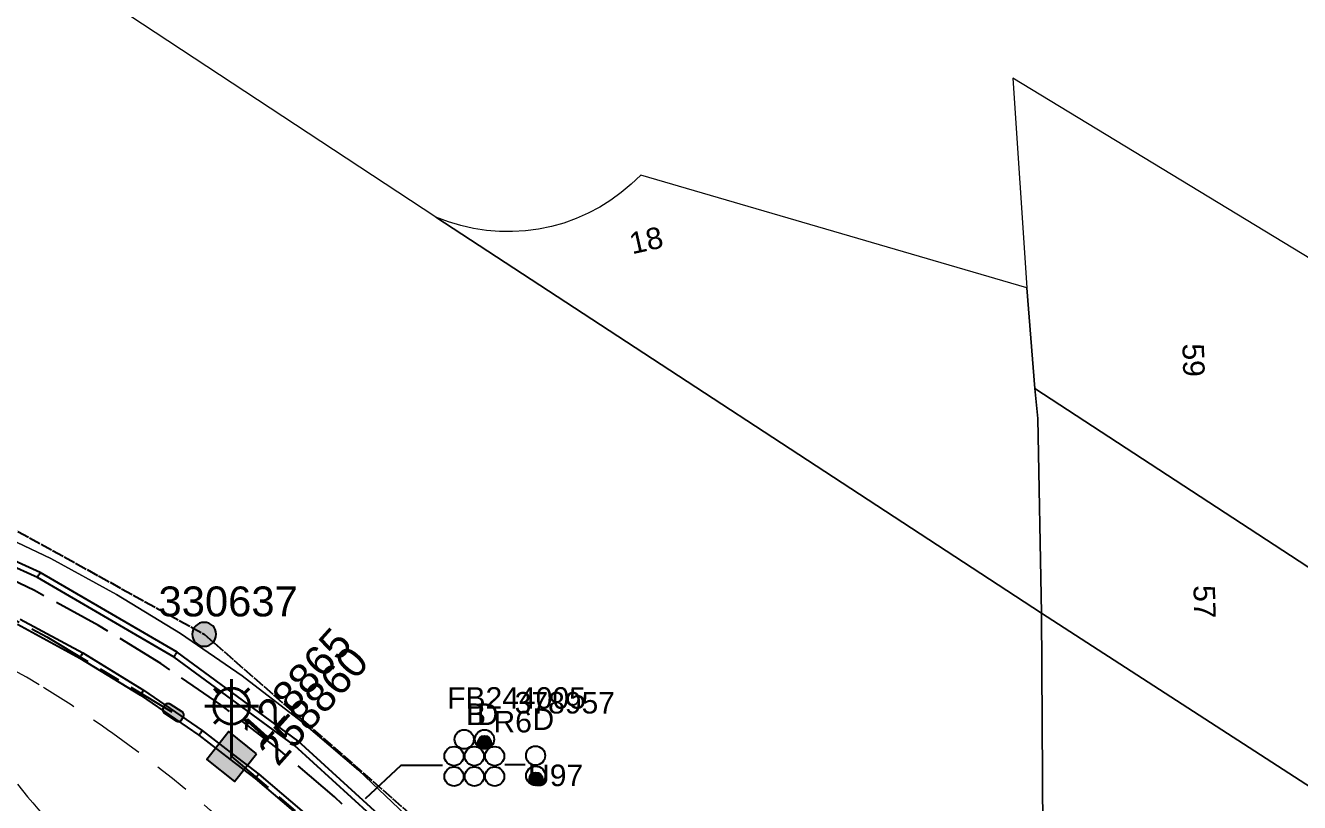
# Model space of a CAD drawing. Header units: metres. Extents: x 314728 to 315901, y 6265229 to 6266735.
# Drawn here: x 315415.1 to 315521.6, y 6266156.9 to 6266221.9 of the extents above; entities that cross this region are included whole.
import ezdxf
from ezdxf.enums import TextEntityAlignment as Align

# ---------------------------------------------------------------- set-up
doc = ezdxf.new("R2010")
doc.units = ezdxf.units.M
for name, pattern in [('Cable Exist OH', [1, 1, 0]), ('Cable Exist UG', [8.2, 4, -1.2, 1.8, -1.2]), ('Dash', [5, 3, -2])]:
    doc.linetypes.add(name, pattern=pattern)
doc.layers.get('0').update_dxf_attribs({"color": 6})
for name, color, linetype, lineweight in [('Cadastre Developer_SP_EXT', 250, 'Continuous', 5), ('Cadastre Land Parcels_SP_EXT', 250, 'Continuous', 5), ('Cadastre Roads_SP_EXT', 250, 'Continuous', 5)]:
    doc.layers.add(name, color=color, linetype=linetype, lineweight=lineweight)
for name, color, linetype in [('Duct_SP_EXT', 7, 'Continuous'), ('Equip_SL_EXT', 7, 'Continuous'), ('Equip_SP_SL_EXT', 7, 'Continuous'), ('Mains_HV_EXT', 7, 'Continuous'), ('Mains_SL_EXT', 7, 'Continuous'), ('SupportsOH_SP_TR_HV_LV_SL_EXT', 7, 'Continuous'), ('SupportsUG_SP_LV_SL_EXT', 7, 'Continuous')]:
    doc.layers.add(name, color=color, linetype=linetype)
doc.styles.add('COLUMN_LABEL', font='arial.ttf')
doc.styles.add('iecARIAL', font='arial.ttf', dxfattribs={"height": 2})
doc.styles.add('POLE_LABEL', font='arial.ttf')
doc.styles.get("Standard").update_dxf_attribs({"font": 'arial.ttf'})

# ---------------------------------------------------------------- blocks, each defined once
blk = doc.blocks.new('COLUMN_EXT')
blk.add_hatch(color=256).paths.add_polyline_path([(-1.49, 1.48), (-1.49, -1.49), (1.48, -1.49), (1.48, 1.48)])
blk.add_lwpolyline([(-1.49, -1.49), (1.48, -1.49), (1.48, 1.48), (-1.49, 1.48)], close=True)
for tag, height, style, flags, p in [('ASSET_NUM', 2.5, 'COLUMN_LABEL', 8, (2, 2)), ('STRUCTURE_PLANT_NUMBER', 0.2, 'POLE_LABEL', 9, (1.81, 0.03)), ('STREET_CODE', 0.2, 'COLUMN_LABEL', 9, (1.81, -0.2))]:
    blk.add_attdef(tag, text='', height=height, dxfattribs=dict(style=style, flags=flags)).set_placement(p, align=Align.MIDDLE_LEFT)
at = {"flags": 9}
for tag, p in [('COLUMN_TYPE', (1.81, -0.4)), ('OWNED_BY', (1.81, -0.6)), ('STATE', (1.81, -0.8)), ('USAGE', (1.81, -1)), ('STREETNAME', (1.81, -1.6)), ('SUBURB', (1.81, -1.8)), ('LEGEND', (1.81, -1.2)), ('LOCATION', (1.81, -1.4)), ('NOTES', (1.81, -2))]:
    blk.add_attdef(tag, text='', height=0.2, dxfattribs=at).set_placement(p, align=Align.MIDDLE_LEFT)
at = {"flags": 1}
blk.add_attdef('Z', (1.81, -2.35), '', height=0.2, dxfattribs=at)
blk = doc.blocks.new('DUCT_EXT')
blk.add_circle((0, 0.8), 0.8)
at = {"flags": 1}
blk.add_attdef('Z', (0, 0), '', height=0.2, dxfattribs=at)
at = {"flags": 9}
for tag, p in [('DUCT_CODE', (0, 0)), ('XSECT_TYPE', (0, -0.2)), ('STATE', (0, -0.6)), ('FB_REFERENCE', (0, -0.4)), ('NOTES', (0, -0.8))]:
    blk.add_attdef(tag, text='', height=0.2, dxfattribs=at).set_placement(p, align=Align.MIDDLE_LEFT)
blk = doc.blocks.new('SL_LANTERN_EXT')
at = {"lineweight": 40}
for p, q in [((0, 1.97), (0, 6.47)), ((-1.46, 5.68), (-1.06, 5.28)), ((1.46, 5.68), (1.06, 5.28)), ((-2.25, 4.22), (2.25, 4.22)), ((-1.46, 2.76), (-1.06, 3.16)), ((0, 0), (0, 2.72)), ((1.46, 2.76), (1.06, 3.16))]:
    blk.add_line(p, q, dxfattribs=at)
blk.add_circle((0, 4.22), 1.5, dxfattribs=at)
at = {"style": 'iecARIAL', "flags": 8}
blk.add_attdef('ASSET_NUM', (1.5, 1.5), '', height=2.5, dxfattribs=at)
for tag, p, height, flags in [('CONSTRUCTED_VOLTAGE', (0.98, -0.65), 0.2, 9), ('CONTROL_TYPE', (0.98, -0.85), 0.2, 9), ('LANTERN_PURPOSE', (0.98, -1.05), 0.2, 9), ('LANTERN_TYPE', (0.98, -1.25), 0.2, 9), ('LNUMBER', (2.18, -3.25), 2.5, 8), ('OPERATING_VOLTAGE', (0.98, -1.65), 0.2, 9), ('ORIENTATION', (0.98, -1.85), 0.2, 9), ('OWNED_BY', (0.98, -2.05), 0.2, 9), ('STATE', (0.98, -2.25), 0.2, 9), ('NO_PHASES', (0.98, -1.45), 0.2, 9), ('USAGE', (0.98, -2.45), 0.2, 9), ('CEXIST', (0.98, -2.65), 0.2, 9), ('CNEW', (0.98, -2.85), 0.2, 9), ('CNUMBER', (0.98, -3.05), 0.2, 9), ('CREMOVE', (0.98, -3.25), 0.2, 9), ('CREPLACE', (0.98, -3.45), 0.2, 9), ('LKINGHEIGHT', (0.98, -3.65), 0.2, 9), ('LBRACKET', (0.98, -3.85), 0.2, 9), ('LBRACKETVOCAB', (0.98, -4.05), 0.2, 9), ('LCATEGORY', (0.98, -4.25), 0.2, 9), ('LCHARGE1', (0.98, -4.45), 0.2, 9), ('LCHARGE1PERCENT', (0.98, -4.65), 0.2, 9), ('LCHARGE2', (0.98, -4.85), 0.2, 9), ('LCHARGE2PERCENT', (0.98, -5.05), 0.2, 9), ('LCHARGE3', (0.98, -5.25), 0.2, 9), ('LCHARGE3PERCENT', (0.98, -5.45), 0.2, 9), ('LEXIST', (0.98, -5.65), 0.2, 9), ('LLAMP', (0.98, -5.85), 0.2, 9), ('LLAMPVOCAB', (0.98, -6.05), 0.2, 9), ('LMAST', (0.98, -6.25), 0.2, 9), ('LMASTVOCAB', (0.98, -6.45), 0.2, 9), ('LNEW', (0.98, -6.65), 0.2, 9), ('LANTNUMBER', (0.98, -6.85), 0.2, 9), ('LOUTREACH', (0.98, -7.25), 0.2, 9), ('LOUTREACHVOCAB', (0.98, -7.45), 0.2, 9), ('LRATECODE', (0.98, -7.65), 0.2, 9), ('LREMOVE', (0.98, -7.85), 0.2, 9), ('LREPLACE', (0.98, -8.05), 0.2, 9), ('LTYPE', (0.98, -8.25), 0.2, 9), ('LTYPEVOCAB', (0.98, -8.45), 0.2, 9), ('LEGEND', (0.98, -8.65), 0.2, 9), ('STREETNAME', (0.98, -9.25), 0.2, 9), ('SUBURB', (0.98, -9.45), 0.2, 1), ('LOCATION', (0.98, -8.85), 0.2, 9), ('NOTES', (0.98, -9.05), 0.2, 9)]:
    blk.add_attdef(tag, p, '', height=height, dxfattribs=dict(flags=flags))
blk = doc.blocks.new('POLE_EXT')
blk.add_hatch(color=256).paths.add_polyline_path([(-1, 0, 1), (1, 0, 1)])
blk.add_lwpolyline([(-1, 0, 1), (1, 0, 1)], format="xyb", close=True)
for tag, height, flags, p in [('pNumber', 2.5, 8, (-17.84, 2.07)), ('OWNED_BY', 0.2, 9, (1.35, -0.4)), ('SPECIAL_USE', 0.2, 9, (1.35, -0.8)), ('STATE', 0.2, 9, (1.35, -1)), ('PARENT', 0.2, 9, (1.35, -0.6)), ('cLV', 0.2, 9, (1.35, -1.4)), ('hDepth', 0.2, 9, (1.35, -1.6)), ('hDia', 0.2, 9, (1.35, -1.8)), ('cHV', 0.2, 9, (1.35, -2)), ('USAGE', 0.2, 9, (1.35, -1.2)), ('LBRACKET', 0.2, 9, (1.35, -2.2)), ('LExisting', 0.2, 9, (1.35, -2.4)), ('LANTNUMBER', 0.2, 9, (1.35, -2.6)), ('LOther', 0.2, 9, (1.35, -2.8)), ('LRemove', 0.2, 9, (1.35, -3)), ('LEGEND', 0.2, 9, (1.35, -3.2)), ('cLinedev', 0.2, 9, (1.35, -3.4)), ('pExisting', 0.2, 9, (1.35, -3.8)), ('LOCATION', 0.2, 9, (1.35, -3.6)), ('PFNUMBER', 0.2, 9, (1.35, -4)), ('NEWPFNUMBER', 0.2, 9, (1.35, -4.2)), ('pFooting', 0.2, 9, (1.35, -4.4)), ('pNew', 0.2, 9, (1.35, -4.6)), ('pRelocate', 0.2, 9, (1.35, -5)), ('pRemove', 0.2, 9, (1.35, -5.2)), ('pReplace', 0.2, 9, (1.35, -5.4)), ('pStay', 0.2, 9, (1.35, -5.6)), ('pType', 0.2, 9, (1.35, -5.8)), ('cspan', 0.2, 9, (1.35, -6)), ('STREETNAME', 0.2, 9, (1.35, -6.2)), ('SUBURB', 0.2, 9, (1.35, -6.4)), ('OPERATED_BY', 0.2, 9, (1.36, -7.01)), ('NOTES', 0.2, 9, (1.35, -6.6)), ('MAINTAINED_BY', 0.2, 9, (1.36, -6.81))]:
    blk.add_attdef(tag, text='', height=height, dxfattribs=dict(flags=flags)).set_placement(p, align=Align.MIDDLE_LEFT)
at = {"style": 'POLE_LABEL'}
for tag, height, flags, p in [('ASSET_NUM', 2.5, 8, (2, 2)), ('STRUCTURE_PLANT_NUMBER', 0.2, 9, (1.35, 0.03)), ('STREET_CODE', 0.2, 9, (1.35, -0.2))]:
    blk.add_attdef(tag, text='', height=height, dxfattribs=dict(at, flags=flags)).set_placement(p, align=Align.MIDDLE_LEFT)
at = {"flags": 1}
blk.add_attdef('Z', (1.35, -7.33), '', height=0.2, dxfattribs=at)
blk = doc.blocks.new('SL_STJ_EXT')
h = blk.add_hatch(color=256)
edge = h.paths.add_edge_path()
edge.add_ellipse((-0.59, 0.13), major_axis=(0.226, 0.226), ratio=1, start_angle=45, end_angle=135)
edge.add_line((-0.91, 0.13), (-0.91, -0.13))
edge.add_ellipse((-0.59, -0.13), major_axis=(0.226, 0.226), ratio=1, start_angle=135, end_angle=225)
edge.add_line((-0.59, -0.45), (0.59, -0.45))
edge.add_ellipse((0.59, -0.13), major_axis=(-0.226, 0.226), ratio=1, start_angle=135, end_angle=225)
edge.add_line((0.91, -0.13), (0.91, 0.13))
edge.add_ellipse((0.59, 0.13), major_axis=(-0.226, 0.226), ratio=1, start_angle=225, end_angle=315)
edge.add_line((0.59, 0.45), (-0.59, 0.45))
blk.add_lwpolyline([(-0.91, 0.13), (-0.91, -0.13, 0.414214), (-0.59, -0.45), (0.59, -0.45, 0.414214), (0.91, -0.13), (0.91, 0.13, 0.414214), (0.59, 0.45), (-0.59, 0.45, 0.414214)], format="xyb", close=True)
at = {"flags": 1}
blk.add_attdef('Z', (0, 0), '', height=0.2, dxfattribs=at)
at = {"flags": 9}
for tag, p in [('ORIENTATION', (0, 0)), ('USAGE', (0, -0.2)), ('LEGEND', (0, -0.4)), ('NOTES', (0, -0.6))]:
    blk.add_attdef(tag, text='', height=0.2, dxfattribs=at).set_placement(p, align=Align.MIDDLE_LEFT)
blk = doc.blocks.new('CABLE_LARGE_EXT')
h = blk.add_hatch(color=256)
edge = h.paths.add_edge_path()
edge.add_arc((0, 0.55), 0.55, 0, 360)
blk.add_circle((0, 0.55), 0.55)
at = {"flags": 1}
blk.add_attdef('Z', (0, 0), '', height=0.2, dxfattribs=at)
at = {"flags": 9}
for tag, p in [('COND_CODE', (0, 0)), ('STATE', (0, -0.4)), ('XSECT_SIZE', (0, -0.6)), ('FB_REFERENCE', (0, -0.2)), ('NOTES', (0, -0.8))]:
    blk.add_attdef(tag, text='', height=0.2, dxfattribs=at).set_placement(p, align=Align.MIDDLE_LEFT)

msp = doc.modelspace()

# ---------------------------------------------------------------- linework, layer by layer
at = {"layer": 'Cadastre Developer_SP_EXT', "linetype": 'Dash'}
for points in [[(315416.25, 6266166.75, 0.064304), (315398.17, 6266174.46)], [(315423.25, 6266162.06, 0.019246), (315416.25, 6266166.75)], [(315435.92, 6266151.29, 0.037971), (315423.25, 6266162.06)], [(315414.42, 6266158.44, 0.054117), (315421.96, 6266150.72)]]:
    msp.add_lwpolyline(points, format="xyb", dxfattribs=at)
at = {"layer": 'Cadastre Land Parcels_SP_EXT', "linetype": 'Continuous'}
for points in [[(315533.3, 6266133.32), (315500.17, 6266154.47), (315500.08, 6266172.73), (315449.42, 6266205.82), (315391.86, 6266243.69)], [(315411.57, 6266179.98), (315417.22, 6266177.29), (315422.72, 6266174.3), (315428.06, 6266171.03), (315433.22, 6266167.49), (315438.18, 6266163.68), (315442.94, 6266159.61), (315447.48, 6266155.3), (315451.79, 6266150.76), (315455.86, 6266146), (315459.67, 6266141.04), (315463.22, 6266135.88), (315466.49, 6266130.54), (315469.48, 6266125.04), (315470.75, 6266122.46), (315472.6, 6266117.79), (315498.16, 6266101.18), (315535.74, 6266076.83)]]:
    msp.add_lwpolyline(points, dxfattribs=at)
for points in [[(315531.23, 6266197.08), (315497.67, 6266217.45), (315498.83, 6266199.93), (315499.51, 6266191.51), (315532, 6266170.3), (315531.23, 6266197.08)], [(315498.83, 6266199.93), (315466.55, 6266209.34), (315465.76, 6266208.58), (315464.93, 6266207.88), (315464.05, 6266207.24), (315463.12, 6266206.66), (315462.16, 6266206.15), (315461.16, 6266205.71), (315460.13, 6266205.34), (315459.08, 6266205.05), (315458.01, 6266204.83), (315456.93, 6266204.68), (315455.84, 6266204.62), (315454.75, 6266204.63), (315453.66, 6266204.71), (315452.58, 6266204.88), (315451.52, 6266205.12), (315450.47, 6266205.43), (315449.42, 6266205.82), (315500.08, 6266172.73), (315499.75, 6266188.99), (315499.51, 6266191.51), (315498.83, 6266199.93)], [(315532, 6266170.3), (315499.51, 6266191.51), (315499.75, 6266188.99), (315500.08, 6266172.73), (315532.51, 6266151.74), (315532, 6266170.3)], [(315532.51, 6266151.74), (315500.08, 6266172.73), (315500.17, 6266154.47), (315533.3, 6266133.32), (315532.51, 6266151.74)]]:
    msp.add_lwpolyline(points, close=True, dxfattribs=at)
at = {"layer": 'Cadastre Roads_SP_EXT', "linetype": 'Continuous'}
msp.add_lwpolyline([(315506.14, 6266039.17), (315493.55, 6266061.43), (315489.12, 6266069.61), (315469.38, 6266112.87), (315472.6, 6266117.79), (315470.75, 6266122.46), (315469.48, 6266125.04), (315466.49, 6266130.54), (315463.22, 6266135.88), (315459.67, 6266141.04), (315455.86, 6266146), (315451.79, 6266150.76), (315447.48, 6266155.3), (315442.94, 6266159.61), (315438.18, 6266163.68), (315433.22, 6266167.49), (315433.22, 6266167.49), (315428.06, 6266171.03), (315422.72, 6266174.3), (315417.22, 6266177.29), (315411.57, 6266179.98)], dxfattribs=at)
at = {"layer": 'Duct_SP_EXT'}
for p, q in [((315416.11, 6266175.71), (315400.5, 6266182.68)), ((315416.33, 6266176.14), (315400.66, 6266183.14)), ((315416.33, 6266176.14), (315416.22, 6266175.92)), ((315427.79, 6266169.46), (315416.33, 6266176.14)), ((315416.11, 6266175.71), (315416.22, 6266175.92)), ((315427.53, 6266169.06), (315416.11, 6266175.71)), ((315414.43, 6266171.81), (315419.65, 6266168.98)), ((315414.65, 6266172.24), (315419.89, 6266169.4)), ((315419.65, 6266168.98), (315419.77, 6266169.19)), ((315419.65, 6266168.98), (315424.71, 6266165.88)), ((315419.89, 6266169.4), (315419.77, 6266169.19)), ((315419.89, 6266169.4), (315424.97, 6266166.28)), ((315427.53, 6266169.06), (315427.66, 6266169.26)), ((315437.59, 6266161.67), (315427.53, 6266169.06)), ((315427.79, 6266169.46), (315427.66, 6266169.26)), ((315437.89, 6266162.05), (315427.79, 6266169.46)), ((315424.71, 6266165.88), (315424.84, 6266166.08)), ((315424.71, 6266165.88), (315429.61, 6266162.52)), ((315424.97, 6266166.28), (315424.84, 6266166.08)), ((315424.97, 6266166.28), (315429.89, 6266162.91)), ((315429.61, 6266162.52), (315429.75, 6266162.71)), ((315429.61, 6266162.52), (315432.19, 6266160.53)), ((315429.89, 6266162.91), (315429.75, 6266162.71)), ((315429.89, 6266162.91), (315432.48, 6266160.92)), ((315437.59, 6266161.67), (315437.74, 6266161.86)), ((315447.25, 6266152.87), (315437.59, 6266161.67)), ((315437.89, 6266162.05), (315437.74, 6266161.86)), ((315447.6, 6266153.2), (315437.89, 6266162.05)), ((315432.19, 6266160.53), (315432.33, 6266160.73)), ((315432.19, 6266160.53), (315432.33, 6266160.73)), ((315432.19, 6266160.53), (315434.32, 6266158.9)), ((315432.48, 6266160.92), (315432.33, 6266160.73)), ((315432.48, 6266160.92), (315432.33, 6266160.73)), ((315432.48, 6266160.92), (315434.62, 6266159.27)), ((315434.32, 6266158.9), (315434.47, 6266159.09)), ((315434.62, 6266159.27), (315434.47, 6266159.09)), ((315434.62, 6266159.27), (315439.16, 6266155.4)), ((315434.32, 6266158.9), (315438.83, 6266155.05))]:
    msp.add_line(p, q, dxfattribs=at)
for points in [[(315449.97, 6266159.99), (315446.48, 6266159.99), (315443.51, 6266157.2)], [(315456.9, 6266160.04), (315455.19, 6266160.04)]]:
    msp.add_lwpolyline(points, dxfattribs=at)
at = {"layer": 'Mains_HV_EXT', "linetype": 'Cable Exist OH'}
msp.add_lwpolyline([(315401.86, 6266351.64), (315388.82, 6266259.59), (315369.99, 6266223.69), (315402.92, 6266185.94), (315430.05, 6266170.96), (315453.58, 6266150.45)], dxfattribs=at)
at = {"layer": 'Mains_HV_EXT', "linetype": 'Cable Exist UG'}
msp.add_lwpolyline([(315503.48, 6266037.79), (315490.93, 6266059.98), (315486.43, 6266068.27), (315467.44, 6266109.9), (315465.96, 6266113.13), (315469.24, 6266118.13), (315468.01, 6266121.24), (315466.81, 6266123.66), (315463.89, 6266129.04), (315460.7, 6266134.25), (315457.24, 6266139.28), (315453.53, 6266144.11), (315449.56, 6266148.76), (315445.36, 6266153.18), (315440.94, 6266157.38), (315436.29, 6266161.34), (315431.45, 6266165.06), (315426.42, 6266168.51), (315421.22, 6266171.7), (315415.85, 6266174.61), (315410.35, 6266177.24)], dxfattribs=at)
at = {"layer": 'Mains_SL_EXT', "linetype": 'Cable Exist UG'}
for points in [[(315411.05, 6266173.86), (315416.88, 6266170.74), (315427.46, 6266164.42)], [(315432.34, 6266160.74), (315440.07, 6266154.15), (315445.63, 6266148.59), (315450.72, 6266142.8), (315455.51, 6266136.44), (315457.44, 6266133.6), (315460.72, 6266128.32), (315463.36, 6266123.53), (315466.25, 6266117.18)]]:
    msp.add_lwpolyline(points, dxfattribs=at)

# ---------------------------------------------------------------- block references
at = {"layer": 'Duct_SP_EXT'}
for name, p in [('DUCT_EXT', (315451.79, 6266161.38)), ('DUCT_EXT', (315453.49, 6266161.38)), ('CABLE_LARGE_EXT', (315453.49, 6266161.38)), ('DUCT_EXT', (315450.94, 6266159.98)), ('DUCT_EXT', (315452.64, 6266159.98)), ('DUCT_EXT', (315454.34, 6266159.98)), ('DUCT_EXT', (315457.76, 6266160.02)), ('DUCT_EXT', (315450.94, 6266158.28)), ('DUCT_EXT', (315452.64, 6266158.28)), ('DUCT_EXT', (315454.34, 6266158.28)), ('DUCT_EXT', (315457.77, 6266158.34)), ('CABLE_LARGE_EXT', (315457.79, 6266158.32))]:
    msp.add_blockref(name, p, dxfattribs=at)
at = {"layer": 'Equip_SL_EXT', "rotation": 327.3104479579279}
msp.add_blockref('SL_STJ_EXT', (315427.46, 6266164.42), dxfattribs=at)
at = {"layer": 'Equip_SP_SL_EXT'}
ref = msp.add_blockref('SL_LANTERN_EXT', (315432.34, 6266160.74), dxfattribs=at)
ref.add_attrib('ASSET_NUM', '128865', dxfattribs={"layer": '0', "height": 2.5, "rotation": 48.0193, "style": 'iecARIAL'}).set_placement((315433.84, 6266162.24), align=Align.MIDDLE_LEFT)
at = {"layer": 'SupportsOH_SP_TR_HV_LV_SL_EXT'}
ref = msp.add_blockref('POLE_EXT', (315430.05, 6266170.96), dxfattribs=at)
ref.add_attrib('ASSET_NUM', '330637', dxfattribs={"layer": '0', "height": 2.5, "style": 'POLE_LABEL'}).set_placement((315432.05, 6266171.71), align=Align.BOTTOM_CENTER)
at = {"layer": 'SupportsUG_SP_LV_SL_EXT'}
ref = msp.add_blockref('COLUMN_EXT', (315432.34, 6266160.74), dxfattribs=dict(at, rotation=141.3520297836182))
ref.add_attrib('ASSET_NUM', '258860', dxfattribs={"layer": '0', "height": 2.5, "rotation": 48.3128, "style": 'COLUMN_LABEL'}).set_placement((315434.34, 6266161.49), align=Align.TOP_LEFT)

# ---------------------------------------------------------------- texts
at = {"layer": 'Cadastre Land Parcels_SP_EXT'}
for s, rotation, p in [('18', 12.4974, (315465.83, 6266202.72)), ('59', 271.6333, (315511.85, 6266195.25)), ('57', 271.574, (315512.77, 6266175.05))]:
    msp.add_text(s, height=1.8, rotation=rotation, dxfattribs=at).set_placement(p)
at = {"layer": 'Duct_SP_EXT'}
for s, p in [('FB244005', (315450.36, 6266164.74)), ('378957', (315456.01, 6266164.34)), ('B', (315451.94, 6266163.38)), ('D', (315452.84, 6266163.38)), ('R6', (315454.24, 6266162.76)), ('D', (315457.5, 6266162.96)), ('U97', (315457.13, 6266158.27))]:
    msp.add_text(s, height=1.8, dxfattribs=at).set_placement(p)

doc.saveas('drawing.dxf')
